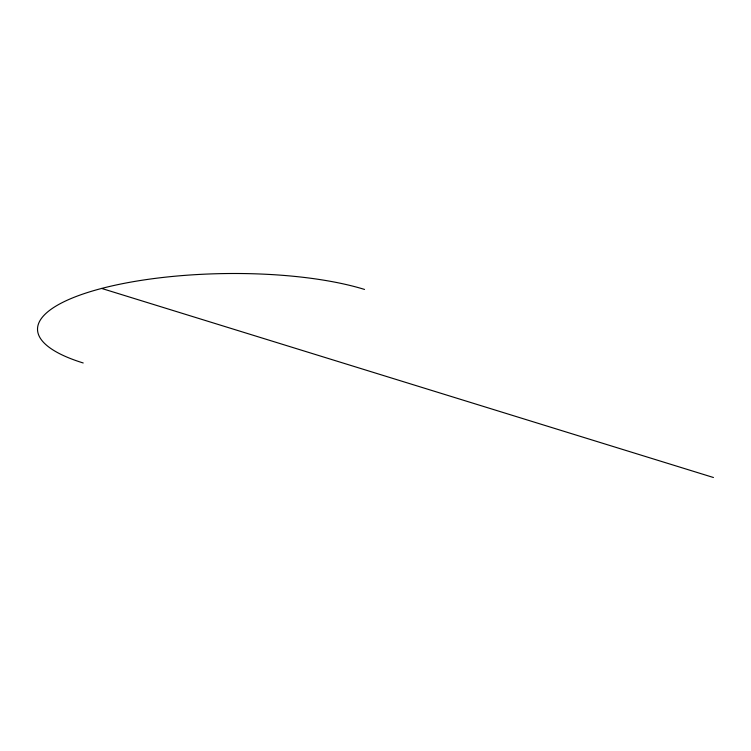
<?xml version="1.0" encoding="UTF-8"?>
<svg xmlns="http://www.w3.org/2000/svg" width="751" height="751" viewBox="0 0 751 751"><rect width="100%" height="100%" fill="white"/><g stroke="black" fill="none" stroke-linecap="round" stroke-linejoin="round"><path stroke-width="1.13" d="M83.201 362.977A186.37 52.617 -1 0 1 101.657 288.44L713.45 477.505M101.657 288.44A186.37 52.617 -1 0 1 364.535 289.435"/></g></svg>
